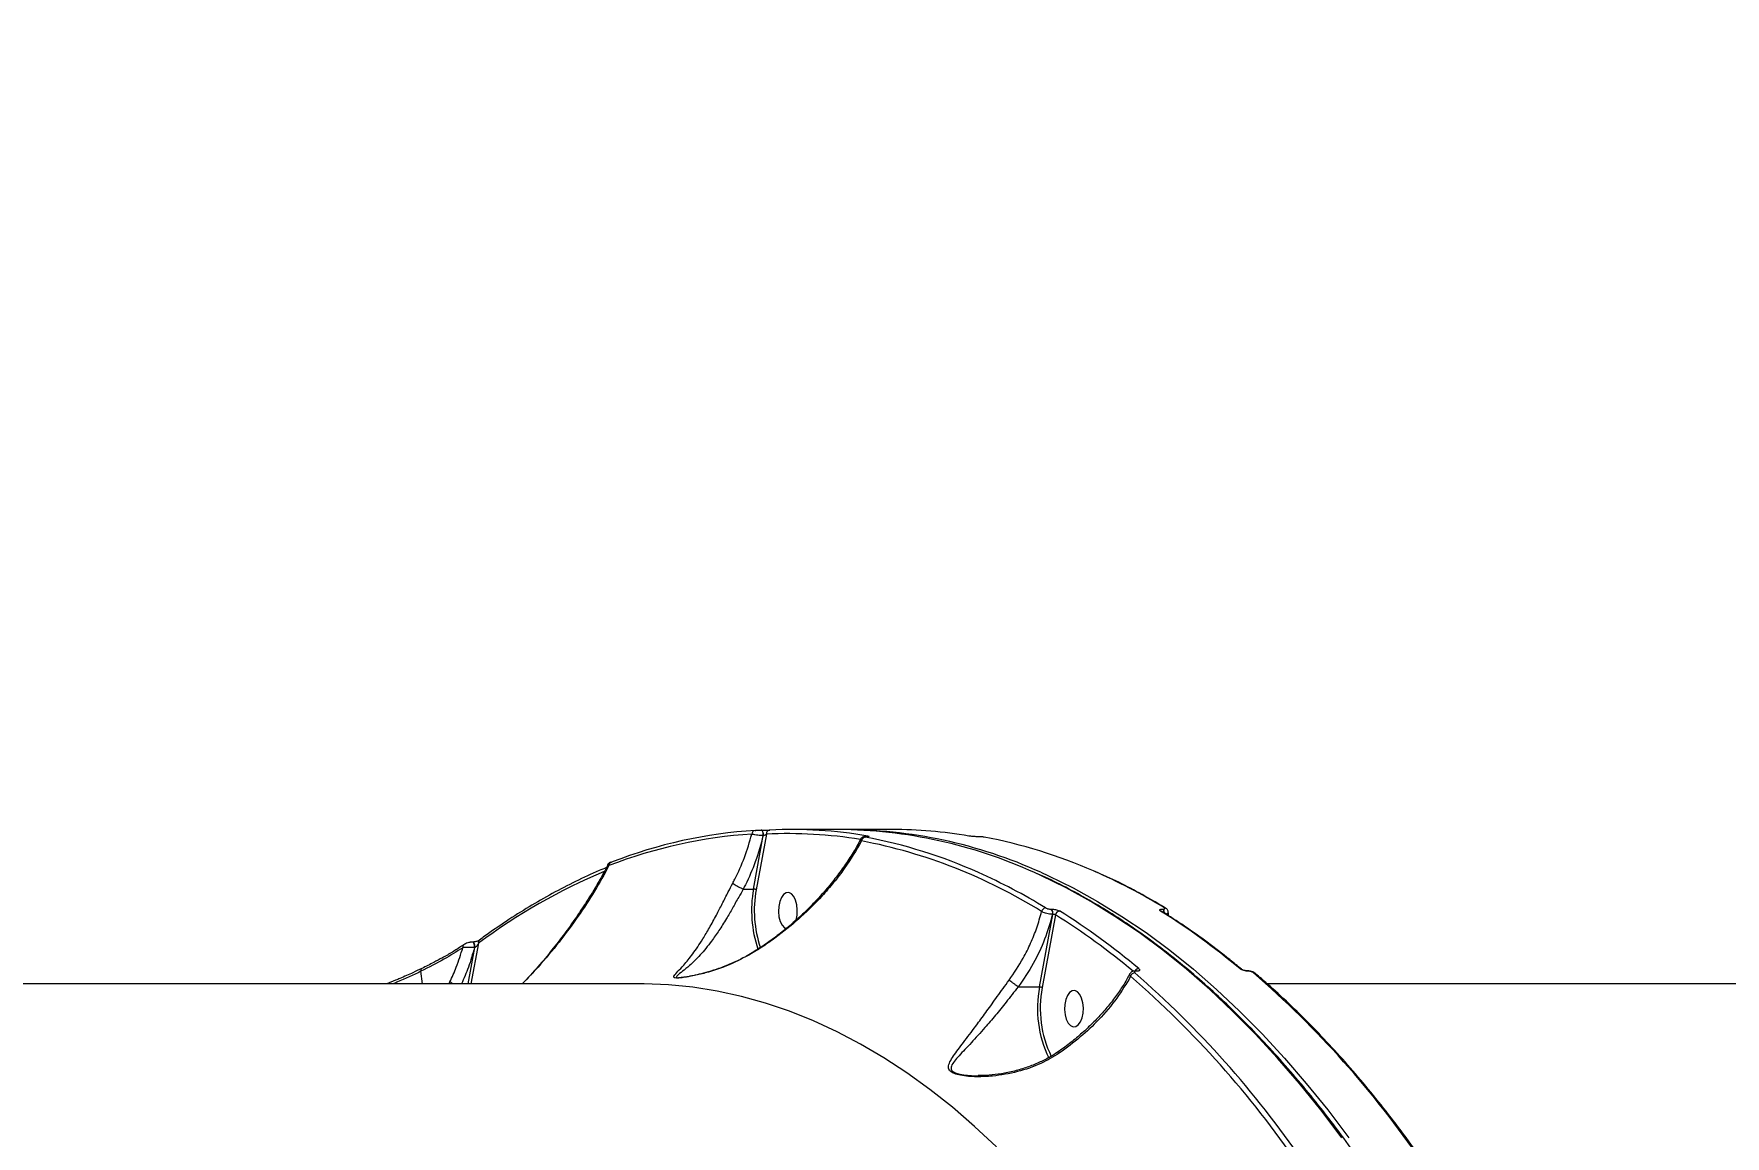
# Model space of a CAD drawing. Header units: millimetres. Extents: x -8327 to 9087, y -6583 to 5996.
# Drawn here: x 5128.6 to 5545.2, y 572.4 to 843.9 of the extents above; entities that cross this region are included whole.
import ezdxf

# ---------------------------------------------------------------- set-up
doc = ezdxf.new("R2010")
doc.units = ezdxf.units.MM
doc.layers.add('DIKOM_ОБЪЕКТ', color=7, linetype='Continuous')
doc.layers.add('DIKOM_РАЗМЕР_ОБЪЕКТА', color=7, linetype='Continuous')
doc.styles.add('style1', font='arial.ttf', dxfattribs={"width": 0.8})
doc.dimstyles.new('1-50', dxfattribs={"dimtxt": 300, "dimasz": 200, "dimexe": 100, "dimexo": 0, "dimgap": 100, "dimtad": 1, "dimtxsty": 'style1', "dimcen": 200, "dimclrd": 7, "dimclre": 7, "dimclrt": 7, "dimadec": 1, "dimazin": 2, "dimtfac": 1, "dimtmove": 0, "dimatfit": 2, "dimfxl": 0, "dimlwd": 25, "dimlwe": 18, "dimarcsym": 0})

# ---------------------------------------------------------------- blocks, each defined once
blk = doc.blocks.new('*D9')
at = {"layer": 'Defpoints', "color": 0, "transparency": 16777216}
for p in [(7087.37, 843.9), (-4957.59, 227.93), (7087.37, -4838.64)]:
    blk.add_point(p, dxfattribs=at)
at = {"layer": 'DIKOM_РАЗМЕР_ОБЪЕКТА', "color": 7, "lineweight": 18, "transparency": 16777216}
for p, q in [((7087.37, 843.9), (7087.37, -4938.64)), ((-4957.59, 227.93), (-4957.59, -4938.64))]:
    blk.add_line(p, q, dxfattribs=at)
at = {"layer": 'DIKOM_РАЗМЕР_ОБЪЕКТА', "color": 7, "lineweight": 25, "transparency": 16777216}
blk.add_line((-4757.59, -4838.64), (6887.37, -4838.64), dxfattribs=at)
at = {"layer": 'DIKOM_РАЗМЕР_ОБЪЕКТА', "color": 7, "transparency": 16777216}
for points in [[(-4757.59, -4805.31), (-4757.59, -4871.97), (-4957.59, -4838.64)], [(6887.37, -4805.31), (6887.37, -4871.97), (7087.37, -4838.64)]]:
    blk.add_solid(points, dxfattribs=at)
at = {"layer": 'DIKOM_РАЗМЕР_ОБЪЕКТА', "color": 7, "transparency": 16777216, "insert": (4098.94, -4585.47), "char_height": 300, "attachment_point": 5, "style": 'style1'}
blk.add_mtext('12040', dxfattribs=at)

msp = doc.modelspace()

# ---------------------------------------------------------------- linework, layer by layer
at = {"layer": 'DIKOM_ОБЪЕКТ', "color": 7, "linetype": 'Continuous', "lineweight": 15}
for p, q in [((5305.837, 633.281), (5308.244, 646.425)), ((5309.015, 646.803), (5306.509, 633.116)), ((5307.731, 647.76), (5307.716, 647.76)), ((5307.759, 647.76), (5307.731, 647.76)), ((5307.759, 647.76), (5307.744, 647.76)), ((5308.244, 646.425), (5308.216, 646.425)), ((5326.733, 647.928), (5315.162, 647.928)), ((5340.02, 647.928), (5328.448, 647.928)), ((5333.626, 646.17), (5333.537, 646.17)), ((5333.537, 646.17), (5333.584, 646.166)), ((5333.673, 646.166), (5333.584, 646.166)), ((5333.626, 646.17), (5333.673, 646.166)), ((5361.143, 646.17), (5361.055, 646.17)), ((5361.055, 646.17), (5361.102, 646.166)), ((5361.191, 646.166), (5361.102, 646.166)), ((5361.143, 646.17), (5361.191, 646.166)), ((5303.305, 633.281), (5303.298, 633.282)), ((5303.305, 633.281), (5305.837, 633.281)), ((5376.299, 609.158), (5379.525, 627.04)), ((5380.204, 626.915), (5376.971, 608.994)), ((5379.147, 628.324), (5379.194, 628.324)), ((5379.525, 627.04), (5379.477, 627.04)), ((5406.449, 627.762), (5406.451, 627.761)), ((5406.624, 628.324), (5406.67, 628.324)), ((5408.016, 626.741), (5408.072, 627.409)), ((5234.486, 619.559), (5234.507, 619.572)), ((5235.519, 609.928), (5237.178, 618.874)), ((5238.074, 619.916), (5236.221, 609.928)), ((5236.694, 620.213), (5236.619, 620.213)), ((5237.178, 618.874), (5237.103, 618.874)), ((5224.303, 609.928), (5223.932, 613.014)), ((5224.114, 613.699), (5224.127, 613.706)), ((5399.991, 613.122), (5399.923, 613.122)), ((5400.197, 613.039), (5400.128, 613.039)), ((5427.489, 613.122), (5427.42, 613.122)), ((5427.694, 613.039), (5427.626, 613.039)), ((5277.918, 609.928), (5015.809, 609.928)), ((5217.696, 610.813), (5215.559, 609.928)), ((5230.852, 609.928), (5231.069, 610.401)), ((5371.057, 609.158), (5376.299, 609.158)), ((5694.501, 609.928), (5432.393, 609.928))]:
    msp.add_line(p, q, dxfattribs=at)
at = {"layer": 'DIKOM_ОБЪЕКТ', "color": 7, "linetype": 'Continuous', "lineweight": 15, "flags": 128}
for points in [[(5308.216, 646.425), (5308.243, 646.661), (5308.24, 646.903), (5308.208, 647.137), (5308.147, 647.348), (5308.062, 647.525), (5307.958, 647.658), (5307.84, 647.737), (5307.731, 647.76)], [(5308.244, 646.425), (5308.271, 646.661), (5308.268, 646.903), (5308.236, 647.137), (5308.175, 647.348), (5308.091, 647.525), (5307.986, 647.658), (5307.868, 647.737), (5307.759, 647.76)], [(5270.757, 639.907), (5270.849, 639.934), (5271.006, 639.951)], [(5376.574, 637.402), (5378.473, 636.543), (5384.559, 633.552), (5390.598, 630.22), (5396.584, 626.549), (5402.513, 622.542), (5408.379, 618.203), (5414.179, 613.535), (5419.906, 608.542), (5425.556, 603.229), (5431.124, 597.6), (5436.606, 591.659), (5441.996, 585.412), (5447.291, 578.864), (5452.486, 572.02)], [(5450.772, 572.02), (5445.577, 578.864), (5440.282, 585.412), (5434.892, 591.659), (5429.41, 597.6), (5423.841, 603.229), (5418.191, 608.542), (5412.464, 613.535), (5406.665, 618.203), (5400.799, 622.542), (5394.87, 626.549), (5388.883, 630.22), (5382.845, 633.552), (5376.759, 636.543), (5375.059, 637.314)], [(5316.312, 625.678), (5316.557, 626.868), (5316.62, 628.143), (5316.495, 629.4), (5316.192, 630.539), (5315.737, 631.466), (5315.166, 632.106), (5314.525, 632.408), (5313.866, 632.347), (5313.242, 631.928), (5312.705, 631.185), (5312.297, 630.179), (5312.052, 628.989), (5311.99, 627.714), (5312.114, 626.457), (5312.416, 625.318), (5312.872, 624.391), (5313.443, 623.751), (5313.921, 623.49)], [(5237.103, 618.874), (5237.133, 619.153), (5237.121, 619.436), (5237.069, 619.702), (5236.979, 619.927), (5236.861, 620.096), (5236.724, 620.192), (5236.613, 620.213)], [(5237.178, 618.874), (5237.208, 619.153), (5237.196, 619.436), (5237.143, 619.702), (5237.054, 619.927), (5236.936, 620.096), (5236.799, 620.192), (5236.696, 620.213)], [(5365.719, 569.78), (5360.309, 574.82), (5354.822, 579.537), (5349.263, 583.927), (5343.638, 587.986), (5337.952, 591.711), (5332.209, 595.096), (5326.417, 598.14), (5320.579, 600.84), (5314.702, 603.193), (5308.79, 605.196), (5302.85, 606.849), (5296.886, 608.149), (5290.905, 609.095), (5284.912, 609.687), (5278.912, 609.924), (5277.918, 609.928)], [(5386.773, 601.556), (5387.018, 602.745), (5387.081, 604.02), (5386.956, 605.277), (5386.654, 606.416), (5386.198, 607.343), (5385.627, 607.983), (5384.986, 608.285), (5384.327, 608.224), (5383.704, 607.805), (5383.167, 607.062), (5382.758, 606.056), (5382.513, 604.866), (5382.451, 603.591), (5382.576, 602.334), (5382.878, 601.195), (5383.333, 600.268), (5383.904, 599.628), (5384.546, 599.326), (5385.205, 599.387), (5385.828, 599.806), (5386.365, 600.549), (5386.773, 601.556)]]:
    msp.add_lwpolyline(points, dxfattribs=at)
at = {"layer": 'DIKOM_ОБЪЕКТ', "color": 7, "linetype": 'Continuous', "lineweight": 15}
for centre, radius, start, end in [((5312.877, 529.369), 117.667, 93.63031, 111.24288), ((5313.733, 530.041), 117.923, 93.62999, 111.24327), ((5306.334, 646.822), 0.908, 94.25124, 181.33511), ((5309.935, 646.882), 0.923, 94.6768, 184.94489), ((5314.299, 535.109), 111.818, 80.80342, 92.70835), ((5315.156, 535.788), 112.14, 80.32371, 92.70694), ((5326.144, 529.932), 117.997, 65.50936, 89.71368), ((5327.826, 529.756), 118.169, 65.63635, 90.11424), ((5333.448, 645.081), 0.978, 94.47891, 176.96015), ((5310.559, 524.24), 123.934, 65.85136, 79.39319), ((5333.991, 645.59), 0.742, 88.95102, 129.48611), ((5339.993, 535.614), 112.314, 80.32804, 89.9863), ((5339.994, 524.891), 123.259, 66.26769, 79.42341), ((5307.742, 516.938), 130.558, 58.0693, 79.0815), ((5327.403, 499.508), 149.925, 112.89707, 126.57124), ((5271.078, 639.132), 0.839, 112.4976, 186.16644), ((5332.231, 506.552), 143.172, 58.50005, 66.3776), ((5335.139, 627.964), 29.78, 169.71536, 198.63287), ((5302.606, 505.85), 143.968, 58.51739, 65.95722), ((5334.398, 627.923), 28.368, 169.452, 198.71112), ((5377.873, 627.529), 1.1, 94.22861, 168.85257), ((5378.186, 627.392), 1.339, 344.75083, 44.11509), ((5378.232, 627.391), 1.34, 344.77588, 44.09004), ((5381.302, 626.76), 1.109, 94.3681, 172.01727), ((5288.704, 480.699), 172.485, 50.10993, 57.96235), ((5289.398, 481.148), 173.082, 49.96364, 57.96085), ((5314.228, 481.109), 173.13, 49.96474, 57.95975), ((5406.083, 627.172), 0.694, 58.36818, 90.56461), ((5405.869, 627.501), 1.116, 355.60956, 47.48404), ((5405.909, 627.494), 1.126, 354.48104, 47.4651), ((5407.044, 627.927), 0.699, 58.87552, 90.47577), ((5238.832, 620.113), 0.784, 128.94047, 194.54818), ((5234.952, 618.978), 0.745, 128.74397, 191.48253), ((5224.525, 613.223), 0.629, 130.76991, 199.37966), ((5399.85, 611.464), 1.166, 93.77902, 164.33787), ((5238.911, 427.475), 245.271, 34.45514, 49.01567), ((5400.795, 612.547), 1.12, 92.96374, 149.20898), ((5399.915, 612.808), 0.315, 47.34187, 88.00495), ((5399.983, 612.806), 0.316, 47.44099, 88.71684), ((5425.598, 612.966), 0.699, 50.8444, 90.24177), ((5427.413, 612.808), 0.314, 47.32757, 88.83026), ((5427.481, 612.809), 0.313, 47.27556, 88.16603), ((5268.158, 427.475), 245.271, 34.45514, 49.01567), ((5429.035, 611.965), 0.663, 50.04598, 91.38495), ((5403.438, 603.803), 27.663, 168.83765, 205.96666), ((5403.305, 603.803), 26.841, 168.84872, 205.91388), ((5238.214, 427.03), 244.738, 34.45526, 49.01528)]:
    msp.add_arc(centre, radius, start, end, dxfattribs=at)
for points, knots in [([(5300.721, 634.683), (5300.893, 635.015), (5301.979, 637.093), (5303.772, 641.104), (5304.868, 644.877), (5305.427, 646.801)], [0, 0, 0, 0, 0.0849847, 0.5334703, 1, 1, 1, 1]), ([(5308.216, 646.425), (5307.622, 644.258), (5306.495, 640.149), (5304.595, 635.802), (5303.481, 633.625), (5303.305, 633.281)], [0, 0, 0, 0, 0.4843454, 0.9185187, 1, 1, 1, 1]), ([(5308.216, 646.425), (5308.127, 646.429), (5307.834, 646.44), (5307.253, 646.486), (5306.528, 646.574), (5305.862, 646.686), (5305.572, 646.762), (5305.427, 646.801)], [0, 0, 0, 0, 0.0942763, 0.31232441, 0.54120511, 0.77137258, 1, 1, 1, 1]), ([(5306.267, 647.727), (5306.345, 647.731), (5306.501, 647.739), (5306.848, 647.749), (5307.223, 647.756), (5307.522, 647.759), (5307.671, 647.76), (5307.716, 647.76)], [0, 0, 0, 0, 0.2336286, 0.4673672, 0.6955046, 0.9086113, 1, 1, 1, 1]), ([(5307.744, 647.76), (5307.811, 647.76), (5308.029, 647.76), (5308.464, 647.765), (5309.009, 647.775), (5309.517, 647.788), (5309.745, 647.798), (5309.86, 647.802)], [0, 0, 0, 0, 0.0931743, 0.3038757, 0.5302606, 0.7652477, 1, 1, 1, 1]), ([(5309.015, 646.803), (5308.97, 646.758), (5308.881, 646.673), (5308.699, 646.557), (5308.519, 646.476), (5308.388, 646.441), (5308.306, 646.427), (5308.267, 646.426), (5308.244, 646.425)], [0, 0, 0, 0, 0.2686807, 0.5229374, 0.7425364, 0.8689992, 0.924049, 1, 1, 1, 1]), ([(5333.54, 646.17), (5333.525, 646.17), (5333.379, 646.172), (5333.184, 646.162), (5332.955, 646.135), (5332.711, 646.057), (5332.484, 645.916), (5332.311, 645.754), (5332.26, 645.623), (5332.248, 645.593)], [0, 0, 0, 0, 0.0279438, 0.2711393, 0.4681725, 0.6032368, 0.7573294, 0.9431692, 1, 1, 1, 1]), ([(5333.584, 646.166), (5333.508, 646.165), (5333.357, 646.163), (5333.217, 646.149), (5333.154, 646.129), (5333.183, 646.099), (5333.279, 646.073), (5333.36, 646.058), (5333.372, 646.056)], [0, 0, 0, 0, 0.1673817, 0.3344517, 0.5091665, 0.7130588, 0.9576836, 1, 1, 1, 1]), ([(5334.012, 646.184), (5334.012, 646.184), (5334.022, 646.186), (5333.984, 646.181), (5333.894, 646.175), (5333.734, 646.169), (5333.581, 646.171), (5333.523, 646.172)], [0, 0, 0, 0, 0.0030234, 0.1907999, 0.4377142, 0.7828243, 1, 1, 1, 1]), ([(5334.004, 646.332), (5334.022, 646.329), (5334.148, 646.307), (5334.3, 646.269), (5334.341, 646.224), (5334.237, 646.192), (5334.023, 646.17), (5333.79, 646.167), (5333.673, 646.166)], [0, 0, 0, 0, 0.039224, 0.2872646, 0.495248, 0.6710636, 0.8353797, 1, 1, 1, 1]), ([(5361.102, 646.166), (5361.04, 646.166), (5360.826, 646.167), (5360.402, 646.183), (5359.855, 646.217), (5359.291, 646.269), (5359.014, 646.31), (5358.862, 646.332)], [0, 0, 0, 0, 0.0796043, 0.2757555, 0.4706928, 0.7105638, 1, 1, 1, 1]), ([(5362.618, 646.056), (5362.517, 646.072), (5362.338, 646.1), (5361.976, 646.134), (5361.634, 646.156), (5361.368, 646.165), (5361.232, 646.166), (5361.191, 646.166)], [0, 0, 0, 0, 0.3025854, 0.5346105, 0.7254466, 0.9169906, 1, 1, 1, 1]), ([(5332.245, 645.596), (5332.158, 645.421), (5331.538, 644.165), (5330.131, 641.831), (5328.014, 638.61), (5325.622, 635.421), (5323.002, 632.282), (5320.181, 629.247), (5317.202, 626.362), (5314.119, 623.673), (5310.956, 621.204), (5308.031, 619.133), (5306.114, 617.97), (5305.315, 617.485)], [0, 0, 0, 0, 0.0168053, 0.1206153, 0.2249316, 0.3297364, 0.4349826, 0.5404523, 0.6430302, 0.742969, 0.8397647, 0.9332345, 1, 1, 1, 1]), ([(5332.472, 645.133), (5331.124, 642.844), (5329.086, 639.383), (5325.612, 634.875), (5322.176, 630.882), (5317.686, 626.398), (5312.871, 622.416), (5308.7, 619.439), (5306.477, 618.07), (5305.365, 617.386)], [0, 0, 0, 0, 0.2227188, 0.3367369, 0.450747, 0.6310052, 0.8132757, 0.9066458, 1, 1, 1, 1]), ([(5332.472, 645.133), (5332.453, 645.148), (5332.328, 645.251), (5332.192, 645.421), (5332.229, 645.542), (5332.245, 645.596)], [0, 0, 0, 0, 0.0878536, 0.6019323, 1, 1, 1, 1]), ([(5269.59, 638.552), (5268.998, 638.307), (5266.466, 637.258), (5262.018, 635.187), (5256.265, 632.219), (5250.558, 628.937), (5244.999, 625.417), (5240.937, 622.615), (5238.759, 621.028), (5238.34, 620.722)], [0, 0, 0, 0, 0.0556287, 0.2380865, 0.4205817, 0.6031283, 0.7857233, 0.9588052, 1, 1, 1, 1]), ([(5270.244, 639.042), (5269.087, 636.941), (5266.773, 632.741), (5262.638, 626.45), (5258.004, 620.21), (5253.461, 614.64), (5250.188, 611.297), (5248.848, 609.928)], [0, 0, 0, 0, 0.2104808, 0.4209705, 0.636003, 0.8510039, 1, 1, 1, 1]), ([(5269.939, 639.234), (5269.615, 638.593), (5268.564, 636.509), (5266.496, 632.961), (5263.738, 628.571), (5260.666, 624.123), (5257.452, 619.818), (5254.042, 615.627), (5251.226, 612.373), (5249.393, 610.482), (5248.856, 609.928)], [0, 0, 0, 0, 0.06379589, 0.20743421, 0.35431831, 0.50441002, 0.65770686, 0.79464818, 0.93981784, 1, 1, 1, 1]), ([(5270.244, 639.042), (5270.112, 639.086), (5269.889, 639.16), (5269.92, 639.215), (5269.932, 639.237)], [0, 0, 0, 0, 0.593419, 1, 1, 1, 1]), ([(5270.765, 639.892), (5270.66, 639.857), (5270.46, 639.79), (5270.213, 639.625), (5270, 639.434), (5269.933, 639.284), (5269.914, 639.241)], [0, 0, 0, 0, 0.3369942, 0.6423074, 0.8968575, 1, 1, 1, 1]), ([(5407.405, 628.526), (5406.405, 629.126), (5403.51, 630.866), (5398.681, 633.501), (5393.838, 635.934), (5390.891, 637.197), (5389.883, 637.629)], [0, 0, 0, 0, 0.173056, 0.5012967, 0.829477, 1, 1, 1, 1]), ([(5305.365, 617.386), (5303.556, 616.416), (5299.888, 614.451), (5294.896, 612.806), (5291.333, 611.95), (5289.299, 611.581), (5287.891, 611.391), (5286.807, 611.333), (5286.151, 611.444), (5286.136, 611.683), (5286.404, 612.162), (5287.188, 612.965), (5288.797, 614.665), (5290.87, 617.19), (5293.023, 620.363), (5294.986, 623.684), (5296.578, 626.615), (5298.128, 629.616), (5299.472, 632.276), (5300.352, 633.972), (5300.721, 634.683)], [0, 0, 0, 0, 0.0952062, 0.1929549, 0.2448019, 0.271066, 0.2981662, 0.3242893, 0.3503882, 0.3910754, 0.4019417, 0.4719615, 0.5438092, 0.6393961, 0.7378512, 0.7988533, 0.8613637, 0.9113756, 0.9628387, 1, 1, 1, 1]), ([(5303.298, 633.282), (5303.298, 633.282), (5303.028, 632.575), (5301.989, 631.058), (5300.691, 628.537), (5299.039, 625.746), (5297.317, 622.994), (5295.158, 619.901), (5292.691, 616.92), (5290.313, 614.562), (5288.302, 612.953), (5287.32, 612.195), (5286.855, 611.737), (5286.791, 611.528), (5287.071, 611.412), (5287.435, 611.433), (5287.474, 611.436)], [0, 0, 0, 0, 0.0000315, 0.0533955, 0.1277312, 0.2021442, 0.294122, 0.3862189, 0.5316561, 0.6773068, 0.7825126, 0.8873255, 0.9029885, 0.9602951, 0.9957531, 1, 1, 1, 1]), ([(5300.721, 634.683), (5300.732, 634.675), (5300.824, 634.607), (5301.076, 634.442), (5301.565, 634.155), (5302.15, 633.837), (5302.763, 633.527), (5303.12, 633.364), (5303.298, 633.282)], [0, 0, 0, 0, 0.0259363, 0.2095537, 0.4072295, 0.6047603, 0.802398, 1, 1, 1, 1]), ([(5306.509, 633.116), (5306.502, 633.121), (5306.483, 633.133), (5306.426, 633.163), (5306.319, 633.205), (5306.16, 633.247), (5305.99, 633.276), (5305.888, 633.279), (5305.837, 633.281)], [0, 0, 0, 0, 0.0537002, 0.1415148, 0.3562259, 0.5706617, 0.7854213, 1, 1, 1, 1]), ([(5543.534, 228.93), (5543.527, 230.95), (5543.506, 236.81), (5543.348, 246.505), (5543.006, 258.003), (5542.499, 269.48), (5541.831, 280.925), (5541.001, 292.33), (5540.01, 303.687), (5538.859, 314.986), (5537.548, 326.221), (5536.079, 337.382), (5534.453, 348.46), (5532.671, 359.448), (5530.734, 370.337), (5528.643, 381.119), (5526.402, 391.787), (5524.009, 402.331), (5521.469, 412.744), (5518.782, 423.018), (5515.951, 433.146), (5512.977, 443.12), (5509.864, 452.932), (5506.612, 462.575), (5503.225, 472.042), (5499.706, 481.325), (5496.056, 490.418), (5492.278, 499.314), (5488.376, 508.007), (5484.352, 516.488), (5480.21, 524.754), (5475.95, 532.795), (5471.579, 540.609), (5467.098, 548.187), (5462.511, 555.524), (5457.821, 562.615), (5453.033, 569.455), (5448.148, 576.037), (5443.171, 582.358), (5438.106, 588.413), (5432.957, 594.196), (5427.727, 599.703), (5422.42, 604.93), (5417.041, 609.874), (5411.592, 614.529), (5406.08, 618.894), (5400.507, 622.963), (5394.877, 626.734), (5389.198, 630.209), (5383.468, 633.361), (5378.849, 635.7), (5376.129, 636.877), (5375.346, 637.215)], [0, 0, 0, 0, 0.010755, 0.031188, 0.0516214, 0.072055, 0.0924886, 0.1129222, 0.1333561, 0.15379, 0.1742242, 0.1946585, 0.2150931, 0.2355279, 0.2559631, 0.2763985, 0.2968343, 0.3172704, 0.3377069, 0.3581439, 0.3785814, 0.3990192, 0.4194576, 0.4398964, 0.460336, 0.4807759, 0.5012167, 0.5216578, 0.5420995, 0.5625418, 0.5829847, 0.6034285, 0.6238724, 0.6443171, 0.6647619, 0.6852074, 0.705653, 0.7260989, 0.7465444, 0.7669899, 0.7874346, 0.8078782, 0.8283208, 0.8487614, 0.8692005, 0.8896362, 0.9100692, 0.9304987, 0.9509233, 0.9713434, 0.9917581, 1, 1, 1, 1]), ([(5368.779, 610.809), (5370.004, 612.606), (5372, 615.533), (5374.151, 619.933), (5375.696, 623.763), (5376.423, 626.399), (5376.794, 627.742)], [0, 0, 0, 0, 0.3422219, 0.5572767, 0.7746058, 1, 1, 1, 1]), ([(5379.477, 627.04), (5378.89, 624.995), (5377.7, 620.855), (5374.864, 614.786), (5372.334, 611.046), (5371.057, 609.158)], [0, 0, 0, 0, 0.3257254, 0.6596817, 1, 1, 1, 1]), ([(5379.477, 627.04), (5379.346, 627.048), (5379.016, 627.068), (5378.418, 627.164), (5377.765, 627.325), (5377.179, 627.527), (5376.922, 627.67), (5376.794, 627.742)], [0, 0, 0, 0, 0.142364, 0.3572336, 0.5716721, 0.7856772, 1, 1, 1, 1]), ([(5377.792, 628.626), (5377.857, 628.592), (5377.987, 628.525), (5378.282, 628.434), (5378.612, 628.365), (5378.914, 628.329), (5379.081, 628.325), (5379.147, 628.324)], [0, 0, 0, 0, 0.2143282, 0.4284605, 0.6428781, 0.8577712, 1, 1, 1, 1]), ([(5379.194, 628.324), (5379.292, 628.321), (5379.54, 628.316), (5379.99, 628.261), (5380.484, 628.158), (5380.927, 628.021), (5381.121, 627.918), (5381.218, 627.867)], [0, 0, 0, 0, 0.1406836, 0.3553663, 0.5700391, 0.7850084, 1, 1, 1, 1]), ([(5380.204, 626.915), (5380.171, 626.929), (5380.105, 626.957), (5379.956, 626.995), (5379.791, 627.023), (5379.64, 627.037), (5379.557, 627.039), (5379.525, 627.04)], [0, 0, 0, 0, 0.2148486, 0.4300527, 0.6448755, 0.8591611, 1, 1, 1, 1]), ([(5406.076, 627.867), (5406.007, 627.918), (5405.87, 628.021), (5405.87, 628.158), (5406.029, 628.261), (5406.303, 628.316), (5406.533, 628.321), (5406.624, 628.324)], [0, 0, 0, 0, 0.2150342, 0.4299101, 0.6446367, 0.8590999, 1, 1, 1, 1]), ([(5426.033, 613.514), (5425.071, 614.309), (5422.284, 616.612), (5417.623, 620.196), (5412.058, 624.176), (5408.31, 626.573), (5406.447, 627.763)], [0, 0, 0, 0, 0.1498909, 0.4344465, 0.7189749, 1, 1, 1, 1]), ([(5406.67, 628.324), (5406.732, 628.325), (5406.887, 628.329), (5407.069, 628.365), (5407.175, 628.434), (5407.176, 628.525), (5407.084, 628.592), (5407.038, 628.626)], [0, 0, 0, 0, 0.1423135, 0.357148, 0.5715559, 0.7856523, 1, 1, 1, 1]), ([(5407.988, 627.404), (5407.999, 627.498), (5408.025, 627.71), (5407.912, 628.017), (5407.725, 628.28), (5407.549, 628.439), (5407.434, 628.502), (5407.401, 628.52)], [0, 0, 0, 0, 0.1990357, 0.4515151, 0.6804919, 0.9106154, 1, 1, 1, 1]), ([(5407.981, 627.415), (5407.986, 627.387), (5408.002, 627.292), (5407.83, 627.173), (5407.576, 627.12), (5407.469, 627.097)], [0, 0, 0, 0, 0.19645243, 0.65923043, 1, 1, 1, 1]), ([(5238.334, 620.719), (5238.331, 620.717), (5238.313, 620.701), (5238.148, 620.598), (5237.856, 620.465), (5237.496, 620.34), (5237.261, 620.29), (5237.177, 620.272)], [0, 0, 0, 0, 0.0301476, 0.2610045, 0.5740519, 0.8482175, 1, 1, 1, 1]), ([(5234.223, 618.83), (5232.747, 617.88), (5229.758, 615.957), (5225.89, 614.003), (5223.932, 613.014)], [0, 0, 0, 0, 0.4937649, 1, 1, 1, 1]), ([(5234.491, 619.553), (5234.49, 619.552), (5233.754, 619.093), (5232.292, 618.109), (5230.503, 617.047), (5229.416, 616.46), (5229.236, 616.362)], [0, 0, 0, 0, 0.0004912, 0.4546791, 0.9096915, 1, 1, 1, 1]), ([(5231.069, 610.401), (5231.614, 611.607), (5232.864, 614.369), (5233.733, 617.222), (5234.223, 618.83)], [0, 0, 0, 0, 0.43655926, 1, 1, 1, 1]), ([(5237.103, 618.874), (5236.647, 617.238), (5235.802, 614.209), (5234.512, 611.277), (5233.918, 609.928)], [0, 0, 0, 0, 0.540038, 1, 1, 1, 1]), ([(5237.103, 618.874), (5236.909, 618.881), (5236.522, 618.894), (5235.854, 618.895), (5235.196, 618.885), (5234.619, 618.863), (5234.347, 618.84), (5234.223, 618.83)], [0, 0, 0, 0, 0.1951362, 0.3898024, 0.5933907, 0.8139853, 1, 1, 1, 1]), ([(5235.913, 620.127), (5235.764, 620.093), (5235.403, 620.011), (5234.916, 619.824), (5234.644, 619.641), (5234.517, 619.556)], [0, 0, 0, 0, 0.274568, 0.6626409, 1, 1, 1, 1]), ([(5236.612, 620.205), (5236.422, 620.202), (5236.188, 620.198), (5235.957, 620.138), (5235.913, 620.127)], [0, 0, 0, 0, 0.8126839, 1, 1, 1, 1]), ([(5237.177, 620.272), (5237.155, 620.267), (5237.053, 620.243), (5236.891, 620.223), (5236.746, 620.212), (5236.703, 620.214), (5236.697, 620.214)], [0, 0, 0, 0, 0.1320055, 0.5877843, 0.9384618, 1, 1, 1, 1]), ([(5238.074, 619.916), (5238.021, 619.808), (5237.911, 619.581), (5237.708, 619.278), (5237.503, 619.047), (5237.349, 618.929), (5237.245, 618.881), (5237.2, 618.877), (5237.178, 618.874)], [0, 0, 0, 0, 0.2759304, 0.5811964, 0.7839737, 0.9044869, 0.9530174, 1, 1, 1, 1]), ([(5305.317, 617.479), (5305.232, 617.423), (5304.251, 616.782), (5302.207, 615.747), (5299.175, 614.377), (5296.237, 613.32), (5293.651, 612.556), (5291.751, 612.085), (5290.726, 611.886), (5290.341, 611.812)], [0, 0, 0, 0, 0.0186226, 0.2148754, 0.4189616, 0.6307855, 0.7913837, 0.9218405, 1, 1, 1, 1]), ([(5305.365, 617.386), (5305.354, 617.406), (5305.321, 617.465), (5305.319, 617.474), (5305.318, 617.48)], [0, 0, 0, 0, 0.3318141, 1, 1, 1, 1]), ([(5223.932, 613.014), (5222.023, 612.092), (5219.829, 611.033), (5217.321, 610.055), (5216.996, 609.928)], [0, 0, 0, 0, 0.8704285, 1, 1, 1, 1]), ([(5224.11, 613.708), (5223.396, 613.363), (5221.687, 612.536), (5219.529, 611.567), (5218.053, 610.96), (5217.696, 610.813)], [0, 0, 0, 0, 0.3520129, 0.8431543, 1, 1, 1, 1]), ([(5229.236, 616.362), (5228.522, 615.97), (5226.918, 615.087), (5225.176, 614.203), (5224.137, 613.709), (5224.128, 613.705)], [0, 0, 0, 0, 0.4429079, 0.9947132, 1, 1, 1, 1]), ([(5398.541, 612.449), (5398.334, 612.046), (5397.655, 610.721), (5396.23, 608.486), (5394.285, 605.768), (5392.092, 603.106), (5389.694, 600.533), (5387.112, 598.067), (5384.355, 595.75), (5382.318, 594.158), (5381.169, 593.392), (5381.032, 593.301)], [0, 0, 0, 0, 0.0580751, 0.190631, 0.3234499, 0.4565307, 0.5895556, 0.7209799, 0.8519183, 0.9823838, 1, 1, 1, 1]), ([(5398.727, 611.779), (5398.665, 611.871), (5398.527, 612.079), (5398.484, 612.308), (5398.564, 612.406), (5398.58, 612.427)], [0, 0, 0, 0, 0.3888735, 0.8707625, 1, 1, 1, 1]), ([(5399.926, 613.117), (5399.886, 613.118), (5399.632, 613.127), (5399.239, 613.044), (5398.789, 612.794), (5398.638, 612.54), (5398.581, 612.444)], [0, 0, 0, 0, 0.0733656, 0.4672447, 0.7978477, 1, 1, 1, 1]), ([(5400.128, 613.039), (5400.041, 613.035), (5399.867, 613.026), (5399.7, 612.96), (5399.627, 612.862), (5399.653, 612.746), (5399.736, 612.664), (5399.773, 612.628)], [0, 0, 0, 0, 0.2038267, 0.4079926, 0.6135274, 0.8265723, 1, 1, 1, 1]), ([(5400.163, 613.134), (5400.164, 613.135), (5400.169, 613.136), (5400.111, 613.125), (5400.03, 613.123), (5399.991, 613.122)], [0, 0, 0, 0, 0.18090566, 0.59693049, 1, 1, 1, 1]), ([(5400.737, 613.665), (5400.794, 613.61), (5400.923, 613.486), (5400.96, 613.309), (5400.847, 613.159), (5400.592, 613.058), (5400.329, 613.045), (5400.197, 613.039)], [0, 0, 0, 0, 0.1741793, 0.3895932, 0.5958189, 0.7979911, 1, 1, 1, 1]), ([(5427.626, 613.039), (5427.549, 613.041), (5427.322, 613.046), (5426.887, 613.112), (5426.371, 613.253), (5425.902, 613.447), (5425.697, 613.593), (5425.595, 613.665)], [0, 0, 0, 0, 0.10831903, 0.3205132, 0.54310434, 0.77162608, 1, 1, 1, 1]), ([(5427.42, 613.122), (5427.417, 613.122), (5427.364, 613.12), (5427.199, 613.131), (5426.93, 613.17), (5426.616, 613.247), (5426.332, 613.348), (5426.14, 613.44), (5426.046, 613.503), (5426.041, 613.508), (5426.04, 613.509)], [0, 0, 0, 0, 0.00696972, 0.13929556, 0.29049715, 0.46444965, 0.65103085, 0.81006357, 0.93821375, 1, 1, 1, 1]), ([(5429.453, 612.463), (5429.416, 612.498), (5429.24, 612.67), (5428.829, 612.863), (5428.205, 613.055), (5427.734, 613.139), (5427.511, 613.118), (5427.491, 613.116)], [0, 0, 0, 0, 0.0788004, 0.3779669, 0.663905, 0.9707226, 1, 1, 1, 1]), ([(5429.019, 612.628), (5428.953, 612.676), (5428.82, 612.773), (5428.514, 612.9), (5428.178, 612.992), (5427.895, 613.034), (5427.746, 613.038), (5427.694, 613.039)], [0, 0, 0, 0, 0.2287164, 0.4578843, 0.678437, 0.888374, 1, 1, 1, 1]), ([(5470.915, 566.008), (5470.072, 567.201), (5467.628, 570.66), (5463.51, 576.189), (5458.532, 582.506), (5453.465, 588.554), (5448.313, 594.33), (5443.081, 599.832), (5437.772, 605.049), (5433.223, 609.234), (5430.435, 611.635), (5429.461, 612.473)], [0, 0, 0, 0, 0.0652735, 0.1892978, 0.3133246, 0.4373504, 0.5613719, 0.6853874, 0.8093958, 0.9333937, 1, 1, 1, 1]), ([(5231.879, 609.928), (5231.864, 609.936), (5231.653, 610.042), (5231.383, 610.199), (5231.157, 610.34), (5231.081, 610.393), (5231.069, 610.401)], [0, 0, 0, 0, 0.0427747, 0.6005649, 0.9380879, 1, 1, 1, 1]), ([(5290.341, 611.812), (5290.236, 611.79), (5289.714, 611.683), (5288.909, 611.563), (5288.082, 611.461), (5287.588, 611.43), (5287.494, 611.431), (5287.474, 611.432)], [0, 0, 0, 0, 0.0872801, 0.4313942, 0.7137958, 0.9385281, 1, 1, 1, 1]), ([(5381.185, 592.896), (5379.696, 591.99), (5376.453, 590.017), (5370.847, 588.149), (5365.482, 587.194), (5361.41, 587.007), (5358.761, 587.121), (5356.872, 587.362), (5355.252, 587.787), (5354.421, 588.272), (5353.87, 588.915), (5353.772, 589.793), (5354.359, 591.083), (5355.674, 593.062), (5357.877, 595.906), (5360.633, 599.54), (5363.336, 603.232), (5365.919, 606.849), (5367.8, 609.454), (5368.779, 610.809)], [0, 0, 0, 0, 0.0790213, 0.1721804, 0.2680567, 0.3287311, 0.3610607, 0.393901, 0.4223312, 0.4513202, 0.4599447, 0.4989931, 0.544606, 0.5914374, 0.6876193, 0.7865807, 0.8546754, 0.9244455, 1, 1, 1, 1]), ([(5371.052, 609.16), (5371.052, 609.159), (5369.971, 607.944), (5368.144, 605.442), (5365.366, 602.112), (5362.483, 598.715), (5359.408, 595.339), (5356.897, 592.737), (5355.289, 590.897), (5354.499, 589.735), (5354.439, 588.916), (5354.855, 588.384), (5355.248, 588.13), (5356.04, 587.813), (5357.222, 587.531), (5359.06, 587.356), (5360.425, 587.269), (5361.143, 587.309), (5361.177, 587.311)], [0, 0, 0, 0, 0.00005, 0.11330422, 0.21660722, 0.32241086, 0.46860526, 0.618542, 0.68640411, 0.7554098, 0.81044136, 0.8222928, 0.85292926, 0.86211166, 0.90207359, 0.94927926, 0.99758576, 1, 1, 1, 1]), ([(5371.052, 609.16), (5370.896, 609.278), (5370.585, 609.514), (5370.032, 609.922), (5369.492, 610.313), (5369.093, 610.594), (5368.875, 610.744), (5368.798, 610.796), (5368.779, 610.809)], [0, 0, 0, 0, 0.2127799, 0.4254776, 0.6381763, 0.8508318, 0.9619349, 1, 1, 1, 1]), ([(5371.057, 609.158), (5371.056, 609.158), (5371.054, 609.158), (5371.053, 609.159), (5371.052, 609.16)], [0, 0, 0, 0, 0.6029543, 1, 1, 1, 1]), ([(5376.971, 608.994), (5376.961, 609), (5376.942, 609.012), (5376.884, 609.042), (5376.781, 609.083), (5376.622, 609.124), (5376.451, 609.153), (5376.35, 609.156), (5376.299, 609.158)], [0, 0, 0, 0, 0.07002559, 0.14145603, 0.35599754, 0.57087604, 0.78552651, 1, 1, 1, 1]), ([(5398.727, 611.779), (5397.652, 609.973), (5395.47, 606.308), (5391.171, 601.289), (5386.408, 596.727), (5382.939, 594.183), (5381.185, 592.896)], [0, 0, 0, 0, 0.26256353, 0.53266054, 0.76364416, 1, 1, 1, 1]), ([(5381.02, 593.315), (5380.475, 592.939), (5379.13, 592.009), (5376.769, 590.782), (5373.949, 589.587), (5370.885, 588.613), (5367.738, 587.893), (5364.673, 587.467), (5362.502, 587.299), (5361.375, 587.317), (5361.175, 587.32)], [0, 0, 0, 0, 0.0934089, 0.2306937, 0.3758313, 0.5279124, 0.6875334, 0.8344256, 0.9706582, 1, 1, 1, 1]), ([(5381.185, 592.896), (5381.164, 592.936), (5381.102, 593.053), (5381.028, 593.222), (5381.039, 593.26), (5381.046, 593.281)], [0, 0, 0, 0, 0.1840309, 0.5345085, 1, 1, 1, 1])]:
    msp.add_open_spline(points, degree=3, knots=knots, dxfattribs=at)

# ---------------------------------------------------------------- dimensions: what is measured, and where the dimension line sits
at = {"layer": 'DIKOM_РАЗМЕР_ОБЪЕКТА'}
dim = msp.add_linear_dim(base=(7087.366, -4838.641), p1=(-4957.594, 227.929), p2=(7087.366, 843.902), text='12040', dimstyle='1-50', dxfattribs=at)
dim.commit()
dim.dimension.update_dxf_attribs({"geometry": '*D9', "text_midpoint": (4098.945, -4838.641), "dimtype": 160})

doc.saveas('drawing.dxf')
